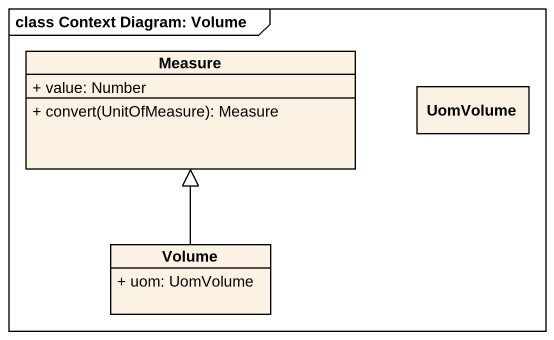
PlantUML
@startuml
mainframe class Context Diagram: Volume
hide circle
hide empty members
skinparam classAttributeIconSize 0
class Measure {
  + value: Number
  + convert(UnitOfMeasure): Measure
}
class UomVolume
class Volume {
  + uom: UomVolume
}
Volume -up-|> Measure
@enduml
